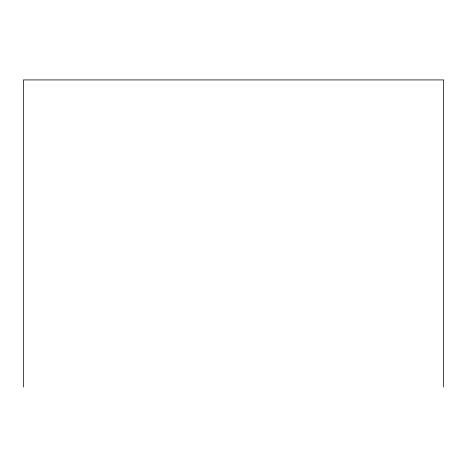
<?xml version="1.0" encoding="UTF-8"?>
<svg xmlns="http://www.w3.org/2000/svg" width="467" height="467" viewBox="0 0 467 467"><rect width="100%" height="100%" fill="white"/><g stroke="black" fill="none" stroke-linecap="round" stroke-linejoin="round"><path stroke-width="0.7" d="M443.65 387.079L443.65 79.921L23.35 79.921L23.35 387.079"/></g></svg>
